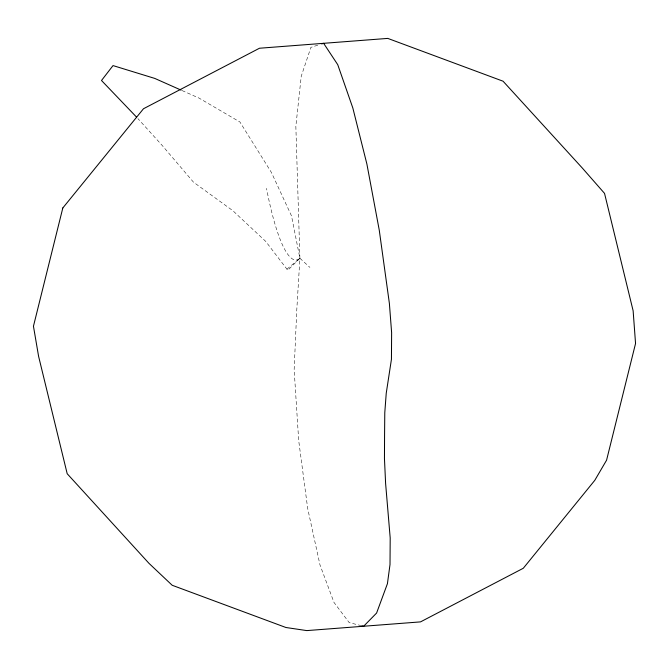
<?xml version="1.0" encoding="UTF-8"?>
<svg xmlns="http://www.w3.org/2000/svg" width="669" height="669" viewBox="0 0 669 669"><rect width="100%" height="100%" fill="white"/><g stroke="black" fill="none" stroke-linecap="round" stroke-linejoin="round"><path stroke-width="0.5" stroke-dasharray="3.35 2.51" d="M317.758 45.183L310.909 47.357L301.226 76.283L295.849 126.316L299.904 258.267L296.785 309.747L294.151 369.673L298.683 440.47L307.69 508.515L319.991 564.945L333.99 602.426L349.226 622.647L360.775 625.523M182.052 90.541L198.986 98.075L239.928 122.009L271.413 172.468L291.492 215.853L299.904 258.267L287.795 270.276L265.727 241.409L232.862 210.702L193.475 182.152L162.299 145.574L137.914 118.622M286.951 269.155L299.904 258.267A158.653 28.533 85.6 0 1 266.513 188.349M299.904 258.267L309.906 267.399"/><path stroke-width="1" d="M321.672 43.937L323.629 43.318L337.745 64.684L352.822 107.96L366.888 164.03L379.273 230.245L389.383 303.425L391.624 332.694L391.44 359.286L386.239 393.247L384.784 412.681L384.566 435.527L384.458 458.591L385.612 483.495L390.194 537.935L390.01 564.527L387.426 583.686L376.597 613.047L363.66 626.243L361.737 625.758M181.115 90.123L154.765 78.415L113.019 65.587L101.504 80.497L136.526 117.083M62.819 207.959L33.45 326.221L38.593 356.326L67.193 473.727L149.011 563.373L172.184 585.266L285.914 627.497L306.803 630.599L420.517 621.886L523.292 568.265L594.766 480.359L606.574 460.197L635.55 343.506L633.133 310.792L604.533 193.383L582.423 168.162L503.063 81.208L387.794 38.401L259.463 48.235L143.484 108.746L62.819 207.959"/></g></svg>
